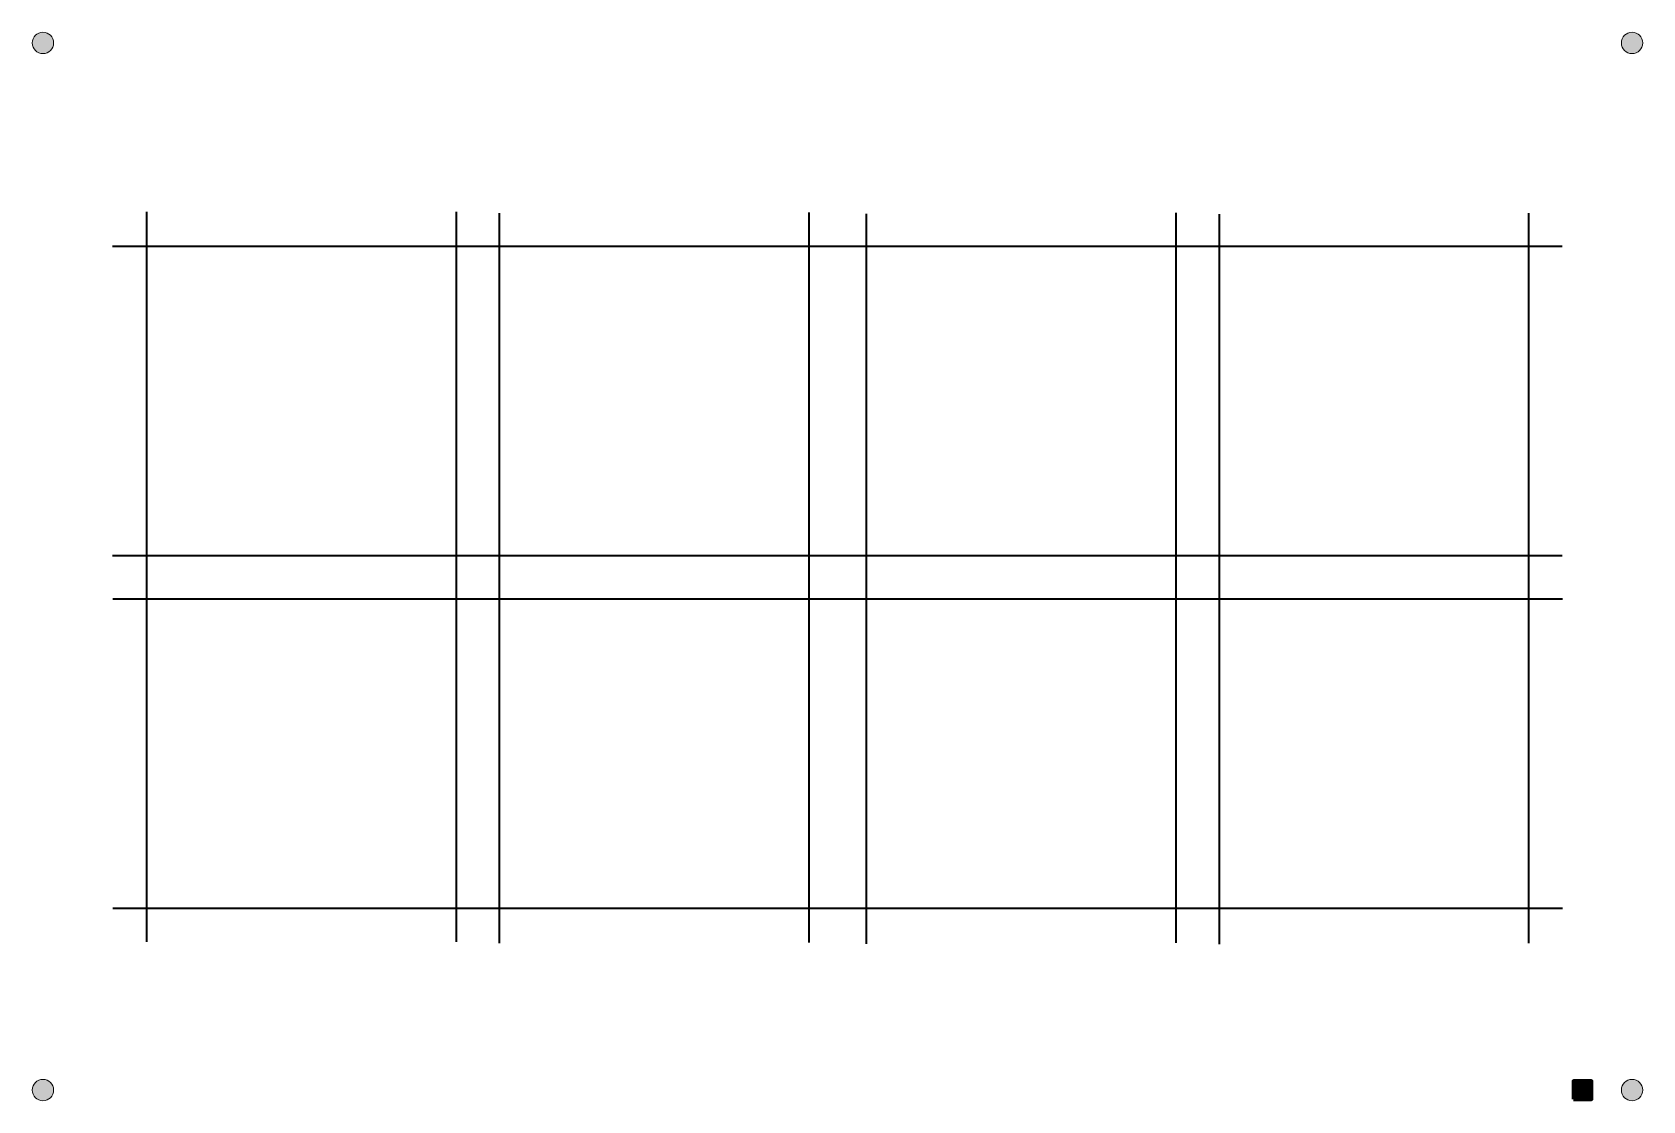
# Model space of a CAD drawing. Header units: inches. Extents: x -61 to 391, y 91 to 391.
import ezdxf

# ---------------------------------------------------------------- set-up
doc = ezdxf.new("R2010")
doc.units = ezdxf.units.IN
doc.header["$MEASUREMENT"] = 0
doc.layers.add('Layer 1', color=7, linetype='Continuous')

msp = doc.modelspace()

# ---------------------------------------------------------------- hatches: boundary and pattern name
at = {"layer": 'Layer 1', "true_color": 0x231f20}
h = msp.add_hatch(color=250, dxfattribs=at)
h.dxf.hatch_style = 2
edge = h.paths.add_edge_path()
edge.add_spline(control_points=[(-58, 385), (-56.34, 385), (-55, 386.34), (-55, 388), (-55, 389.66), (-56.34, 391), (-58, 391), (-59.66, 391), (-61, 389.66), (-61, 388), (-61, 386.34), (-59.66, 385), (-58, 385)], knot_values=[0, 0, 0, 0, 0.352778, 0.352778, 0.352778, 0.705556, 0.705556, 0.705556, 1.058334, 1.058334, 1.058334, 1.411112, 1.411112, 1.411112, 1.411112], degree=3, periodic=0)
edge.add_line((-58, 385), (-58, 385))
h = msp.add_hatch(color=250, dxfattribs=at)
h.dxf.hatch_style = 2
edge = h.paths.add_edge_path()
edge.add_spline(control_points=[(388, 385), (389.66, 385), (391, 386.34), (391, 388), (391, 389.66), (389.66, 391), (388, 391), (386.34, 391), (385, 389.66), (385, 388), (385, 386.34), (386.34, 385), (388, 385)], knot_values=[0, 0, 0, 0, 0.352778, 0.352778, 0.352778, 0.705556, 0.705556, 0.705556, 1.058334, 1.058334, 1.058334, 1.411112, 1.411112, 1.411112, 1.411112], degree=3, periodic=0)
edge.add_line((388, 385), (388, 385))
h = msp.add_hatch(color=250, dxfattribs=at)
h.dxf.hatch_style = 2
edge = h.paths.add_edge_path()
edge.add_spline(control_points=[(-58, 91), (-56.34, 91), (-55, 92.34), (-55, 94), (-55, 95.66), (-56.34, 97), (-58, 97), (-59.66, 97), (-61, 95.66), (-61, 94), (-61, 92.34), (-59.66, 91), (-58, 91)], knot_values=[0, 0, 0, 0, 0.352778, 0.352778, 0.352778, 0.705556, 0.705556, 0.705556, 1.058334, 1.058334, 1.058334, 1.411112, 1.411112, 1.411112, 1.411112], degree=3, periodic=0)
edge.add_line((-58, 91), (-58, 91))
h = msp.add_hatch(color=250, dxfattribs=at)
h.dxf.hatch_style = 2
h.paths.add_polyline_path([(371.57, 91.49), (376.57, 91.49), (376.57, 96.49), (371.57, 96.49)])
h = msp.add_hatch(color=250, dxfattribs=at)
h.dxf.hatch_style = 2
edge = h.paths.add_edge_path()
edge.add_spline(control_points=[(388, 91), (389.66, 91), (391, 92.34), (391, 94), (391, 95.66), (389.66, 97), (388, 97), (386.34, 97), (385, 95.66), (385, 94), (385, 92.34), (386.34, 91), (388, 91)], knot_values=[0, 0, 0, 0, 0.352778, 0.352778, 0.352778, 0.705556, 0.705556, 0.705556, 1.058334, 1.058334, 1.058334, 1.411112, 1.411112, 1.411112, 1.411112], degree=3, periodic=0)
edge.add_line((388, 91), (388, 91))

# ---------------------------------------------------------------- linework, layer by layer
at = {"layer": 'Layer 1', "color": 240, "lineweight": 35, "true_color": 0xed1c24}
for points in [[(-28.9, 340.58), (-28.9, 135.64)], [(57.94, 340.58), (57.94, 135.64)], [(70.06, 340.15), (70.06, 135.21)], [(156.94, 340.42), (156.94, 135.48)], [(173.08, 340.01), (173.08, 135.07)], [(259.94, 340.32), (259.94, 135.39)], [(272.08, 339.96), (272.08, 135.02)], [(358.92, 340.15), (358.92, 135.21)], [(-38.5, 330.95), (368.37, 330.95)], [(-38.5, 244.07), (368.37, 244.07)], [(-38.37, 231.96), (368.51, 231.96)], [(-38.41, 145.07), (368.46, 145.07)]]:
    msp.add_lwpolyline(points, dxfattribs=at)
at = {"layer": 'Layer 1', "lineweight": 0}
msp.add_lwpolyline([(371.57, 91.49), (376.57, 91.49), (376.57, 96.49), (371.57, 96.49), (371.57, 91.49)], dxfattribs=at)
at = {"layer": 'Layer 1', "color": 18, "lineweight": 100, "true_color": 0x000000}
msp.add_lwpolyline([(371.57, 91.49), (376.57, 91.49), (376.57, 96.49), (371.57, 96.49), (371.57, 91.49)], dxfattribs=at)
at = {"layer": 'Layer 1', "lineweight": 0}
for points in [[(-58, 385), (-56.34, 385), (-55, 386.34), (-55, 388), (-55, 389.66), (-56.34, 391), (-58, 391), (-59.66, 391), (-61, 389.66), (-61, 388), (-61, 386.34), (-59.66, 385), (-58, 385)], [(388, 385), (389.66, 385), (391, 386.34), (391, 388), (391, 389.66), (389.66, 391), (388, 391), (386.34, 391), (385, 389.66), (385, 388), (385, 386.34), (386.34, 385), (388, 385)], [(-58, 91), (-56.34, 91), (-55, 92.34), (-55, 94), (-55, 95.66), (-56.34, 97), (-58, 97), (-59.66, 97), (-61, 95.66), (-61, 94), (-61, 92.34), (-59.66, 91), (-58, 91)], [(388, 91), (389.66, 91), (391, 92.34), (391, 94), (391, 95.66), (389.66, 97), (388, 97), (386.34, 97), (385, 95.66), (385, 94), (385, 92.34), (386.34, 91), (388, 91)]]:
    msp.add_open_spline(points, degree=3, knots=[0, 0, 0, 0, 1, 1, 1, 2, 2, 2, 3, 3, 3, 4, 4, 4, 4], dxfattribs=at)

doc.saveas('drawing.dxf')
